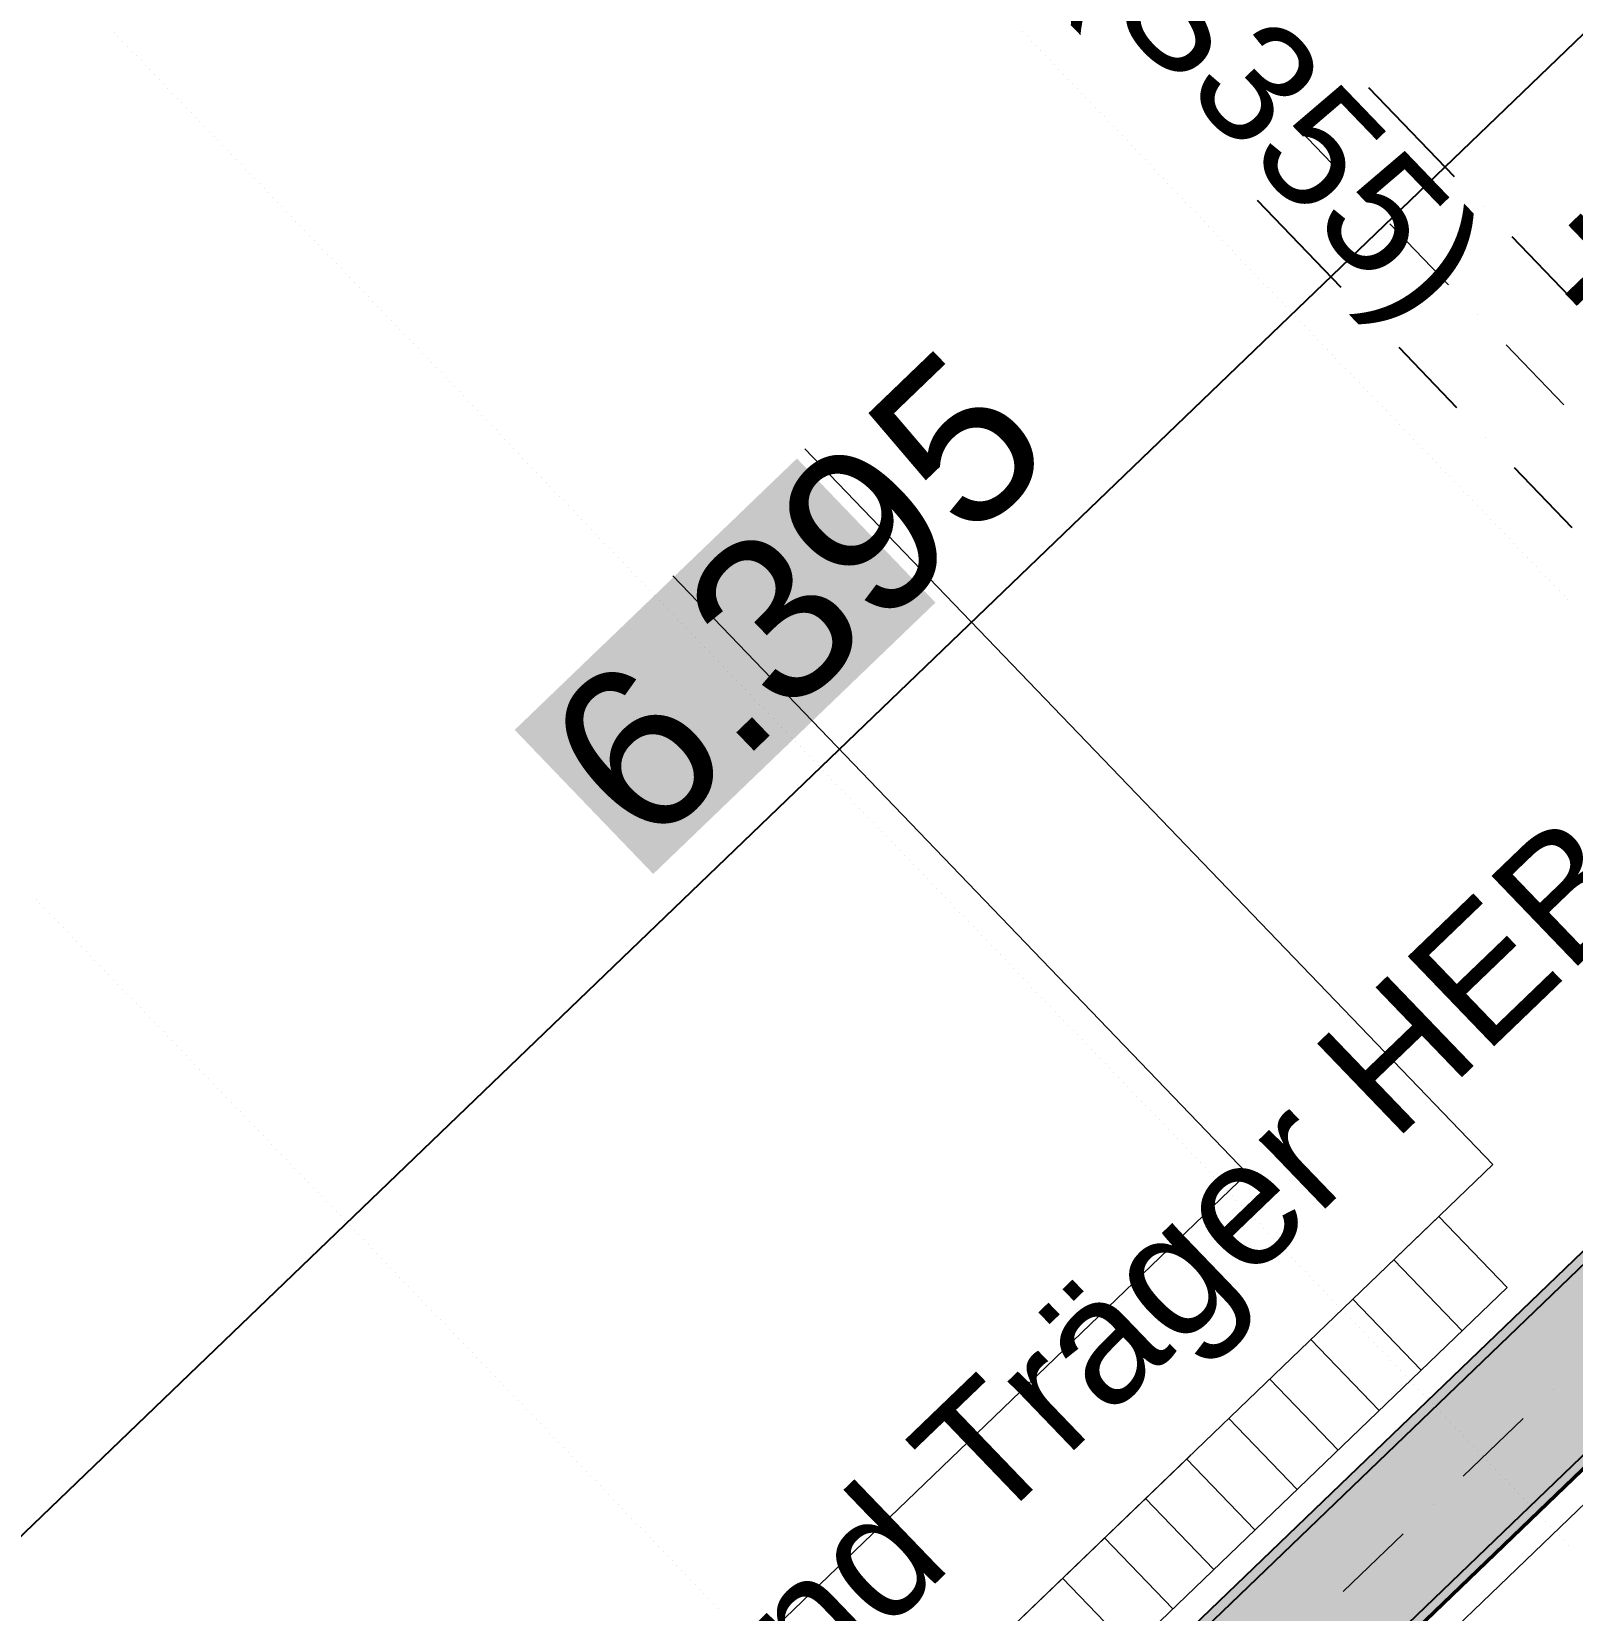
# Model space of a CAD drawing. Header units: metres. Extents: x 2687650.8 to 2687727.1, y 1234407.3 to 1234484.3.
# Drawn here: x 2687680.502 to 2687682.852, y 1234475.988 to 1234478.395 of the extents above; entities that cross this region are included whole.
import ezdxf

# ---------------------------------------------------------------- set-up
doc = ezdxf.new("R2010")
doc.units = ezdxf.units.M
for name, color, linetype in [('PDF_0', 7, 'Continuous'), ('PDF_A__BEML', 7, 'Continuous'), ('PDF_Ebene 2', 7, 'Continuous'), ('PDF_Text', 7, 'Continuous')]:
    doc.layers.add(name, color=color, linetype=linetype)
for name, color, linetype, true_color in [('PDF_E_Einlagen', 7, 'Continuous', 0x7f7f7f), ('PDF_E_Schnitte_1_50', 7, 'Continuous', 0x7f7f7f), ('PDF_Farbe71', 7, 'Continuous', 0xbfff7f)]:
    doc.layers.add(name, color=color, linetype=linetype, true_color=true_color)
doc.styles.add('PDF Arial', font='arial.ttf')

# ---------------------------------------------------------------- blocks, each defined once
blk = doc.blocks.new('A$C1c84ec86')
at = {"layer": 'PDF_A__BEML', "true_color": 0xffffff, "transparency": 33554559}
blk.add_hatch(color=7, dxfattribs=at).paths.add_polyline_path([(385.24, 3856.63), (415.72, 3856.63), (415.72, 3916.33), (385.24, 3916.33)])
at = {"layer": 'PDF_Farbe71', "transparency": 33554559}
blk.add_hatch(color=256, dxfattribs=at).paths.add_polyline_path([(579.34, 3959.29), (555.42, 3959.29), (555.42, 3546.11), (579.34, 3546.11)])
at = {"layer": 'PDF_0', "lineweight": 18}
blk.add_lwpolyline([(324.07, 3566.65), (579.34, 3566.65), (583.36, 3856.21), (583.36, 4046.29), (941.51, 4046.29)], dxfattribs=at)
at = {"layer": 'PDF_A__BEML', "lineweight": 25}
blk.add_lwpolyline([(421.65, 3558.6), (421.65, 4214.36)], dxfattribs=at)
at = {"layer": 'PDF_E_Einlagen', "lineweight": 18}
for points in [[(551.4, 3897.28), (536.37, 3897.28)], [(551.4, 3888.6), (536.37, 3888.6)], [(551.4, 3879.71), (536.37, 3879.71)], [(551.4, 3871.03), (536.37, 3871.03)], [(551.4, 3862.35), (536.37, 3862.35)], [(551.4, 3853.46), (536.37, 3853.46)], [(551.4, 3844.78), (536.37, 3844.78)], [(551.4, 3836.1), (536.37, 3836.1)], [(551.4, 3827.21), (536.37, 3827.21)]]:
    blk.add_lwpolyline(points, dxfattribs=at)
at = {"layer": 'PDF_E_Schnitte_1_50', "color": 160, "lineweight": 25, "true_color": 0x3333ff}
for points in [[(555.42, 3316.66), (555.42, 4206.31), (579.34, 4206.31), (579.34, 3316.66)], [(556.9, 3316.66), (556.9, 4206.31)], [(577.86, 4206.31), (577.86, 3316.66)], [(423.76, 4018.35), (404.93, 4018.35)], [(430.11, 4018.35), (430.11, 4018.35)], [(449.16, 4018.35), (436.46, 4018.35)], [(423.98, 3994.22), (405.56, 3994.22)], [(430.33, 3994.22), (430.33, 3994.22)], [(449.38, 3994.22), (436.68, 3994.22)], [(455.73, 3994.22), (455.73, 3994.22)], [(474.78, 3994.22), (462.08, 3994.22)]]:
    blk.add_lwpolyline(points, dxfattribs=at)
at = {"layer": 'PDF_E_Schnitte_1_50', "color": 7, "lineweight": 50}
blk.add_lwpolyline([(579.34, 3332.12), (579.34, 4046.29), (830.38, 4046.29)], dxfattribs=at)
at = {"layer": 'PDF_E_Schnitte_1_50', "color": 7, "lineweight": 20}
for points in [[(409.37, 4006.29), (402.17, 4006.29)], [(415.72, 4006.29), (415.72, 4006.29)], [(434.98, 4006.29), (422.07, 4006.29)], [(441.33, 4006.29), (441.33, 4006.29)], [(460.38, 4006.29), (447.68, 4006.29)], [(567.49, 3901.09), (567.49, 3901.09)], [(567.49, 3882.04), (567.49, 3894.74)], [(567.49, 3875.69), (567.49, 3875.69)], [(567.49, 3856.63), (567.49, 3869.33)]]:
    blk.add_lwpolyline(points, dxfattribs=at)
at = {"layer": 'PDF_E_Schnitte_1_50', "lineweight": 18}
for points in [[(385.03, 3918.23), (536.37, 3918.23), (536.37, 3890.29)], [(385.03, 3890.29), (511.4, 3890.29), (511.4, 3611.73), (324.07, 3611.73)], [(536.37, 3609.19), (536.37, 3854.31)]]:
    blk.add_lwpolyline(points, dxfattribs=at)
blk.add_lwpolyline([(536.37, 3569.19), (551.4, 3569.19), (551.4, 3906.8), (536.37, 3906.8)], close=True, dxfattribs=at)
at = {"layer": 'PDF_Ebene 2', "lineweight": 20}
for points in [[(362.17, 3986.18), (362.17, 3986.18)], [(363.23, 3986.18), (363.23, 3986.18)], [(364.28, 3986.18), (364.28, 3986.18)], [(365.13, 3986.18), (365.13, 3986.18)], [(366.19, 3986.18), (366.19, 3986.18)], [(367.25, 3986.18), (367.25, 3986.18)], [(368.31, 3986.18), (368.31, 3986.18)], [(369.15, 3986.18), (369.15, 3986.18)], [(370.21, 3986.18), (370.21, 3986.18)], [(371.27, 3986.18), (371.27, 3986.18)], [(372.33, 3986.18), (372.33, 3986.18)], [(373.17, 3986.18), (373.17, 3986.18)], [(374.23, 3986.18), (374.23, 3986.18)], [(375.29, 3986.18), (375.29, 3986.18)], [(376.14, 3986.18), (376.14, 3986.18)], [(377.2, 3986.18), (377.2, 3986.18)], [(378.26, 3986.18), (378.26, 3986.18)], [(379.31, 3986.18), (379.31, 3986.18)], [(380.16, 3986.18), (380.16, 3986.18)], [(381.22, 3986.18), (381.22, 3986.18)], [(382.28, 3986.18), (382.28, 3986.18)], [(383.12, 3986.18), (383.12, 3986.18)], [(384.18, 3986.18), (384.18, 3986.18)], [(385.24, 3986.18), (385.24, 3986.18)], [(386.3, 3986.18), (386.3, 3986.18)], [(387.15, 3986.18), (387.15, 3986.18)], [(388.2, 3986.18), (388.2, 3986.18)], [(389.26, 3986.18), (389.26, 3986.18)], [(390.32, 3986.18), (390.32, 3986.18)], [(391.17, 3986.18), (391.17, 3986.18)], [(392.23, 3986.18), (392.23, 3986.18)], [(393.28, 3986.18), (393.28, 3986.18)], [(394.13, 3986.18), (394.13, 3986.18)], [(395.19, 3986.18), (395.19, 3986.18)], [(396.25, 3986.18), (396.25, 3986.18)], [(397.31, 3986.18), (397.31, 3986.18)], [(398.15, 3986.18), (398.15, 3986.18)], [(399.21, 3986.18), (399.21, 3986.18)], [(400.27, 3986.18), (400.27, 3986.18)], [(401.33, 3986.18), (401.33, 3986.18)], [(402.17, 3986.18), (402.17, 3986.18)], [(403.23, 3986.18), (403.23, 3986.18)], [(404.29, 3986.18), (404.29, 3986.18)], [(405.14, 3986.18), (405.14, 3986.18)], [(406.2, 3986.18), (406.2, 3986.18)], [(407.25, 3986.18), (407.25, 3986.18)], [(408.31, 3986.18), (408.31, 3986.18)], [(409.16, 3986.18), (409.16, 3986.18)], [(410.22, 3986.18), (410.22, 3986.18)], [(411.28, 3986.18), (411.28, 3986.18)], [(412.33, 3986.18), (412.33, 3986.18)], [(413.18, 3986.18), (413.18, 3986.18)], [(414.24, 3986.18), (414.24, 3986.18)], [(415.3, 3986.18), (415.3, 3986.18)], [(416.14, 3986.18), (416.14, 3986.18)], [(417.2, 3986.18), (417.2, 3986.18)], [(418.26, 3986.18), (418.26, 3986.18)], [(419.32, 3986.18), (419.32, 3986.18)], [(420.17, 3986.18), (420.17, 3986.18)], [(421.22, 3986.18), (421.22, 3986.18)], [(422.28, 3986.18), (422.28, 3986.18)], [(423.34, 3986.18), (423.34, 3986.18)], [(424.19, 3986.18), (424.19, 3986.18)], [(425.25, 3986.18), (425.25, 3986.18)], [(426.3, 3986.18), (426.3, 3986.18)], [(427.15, 3986.18), (427.15, 3986.18)], [(428.21, 3986.18), (428.21, 3986.18)], [(429.27, 3986.18), (429.27, 3986.18)], [(430.33, 3986.18), (430.33, 3986.18)], [(431.17, 3986.18), (431.17, 3986.18)], [(432.23, 3986.18), (432.23, 3986.18)], [(433.29, 3986.18), (433.29, 3986.18)], [(434.35, 3986.18), (434.35, 3986.18)], [(435.19, 3986.18), (435.19, 3986.18)], [(436.25, 3986.18), (436.25, 3986.18)], [(437.31, 3986.18), (437.31, 3986.18)], [(438.16, 3986.18), (438.16, 3986.18)], [(439.22, 3986.18), (439.22, 3986.18)], [(440.27, 3986.18), (440.27, 3986.18)], [(441.33, 3986.18), (441.33, 3986.18)], [(442.18, 3986.18), (442.18, 3986.18)], [(443.24, 3986.18), (443.24, 3986.18)], [(444.3, 3986.18), (444.3, 3986.18)], [(445.14, 3986.18), (445.14, 3986.18)], [(446.2, 3986.18), (446.2, 3986.18)], [(447.26, 3986.18), (447.26, 3986.18)], [(448.32, 3986.18), (448.32, 3986.18)], [(449.16, 3986.18), (449.16, 3986.18)], [(450.22, 3986.18), (450.22, 3986.18)], [(451.28, 3986.18), (451.28, 3986.18)], [(452.34, 3986.18), (452.34, 3986.18)], [(453.19, 3986.18), (453.19, 3986.18)], [(454.24, 3986.18), (454.24, 3986.18)], [(455.3, 3986.18), (455.3, 3986.18)], [(456.15, 3986.18), (456.15, 3986.18)], [(457.21, 3986.18), (457.21, 3986.18)], [(458.27, 3986.18), (458.27, 3986.18)], [(459.32, 3986.18), (459.32, 3986.18)], [(460.17, 3986.18), (460.17, 3986.18)], [(461.23, 3986.18), (461.23, 3986.18)], [(462.29, 3986.18), (462.29, 3986.18)], [(463.35, 3986.18), (463.35, 3986.18)], [(464.19, 3986.18), (464.19, 3986.18)], [(465.25, 3986.18), (465.25, 3986.18)], [(466.31, 3986.18), (466.31, 3986.18)], [(467.16, 3986.18), (467.16, 3986.18)], [(468.21, 3986.18), (468.21, 3986.18)], [(469.27, 3986.18), (469.27, 3986.18)], [(470.33, 3986.18), (470.33, 3986.18)], [(471.18, 3986.18), (471.18, 3986.18)], [(472.24, 3986.18), (472.24, 3986.18)], [(473.3, 3986.18), (473.3, 3986.18)], [(474.35, 3986.18), (474.35, 3986.18)], [(475.2, 3986.18), (475.2, 3986.18)], [(476.26, 3986.18), (476.26, 3986.18)], [(477.32, 3986.18), (477.32, 3986.18)], [(478.16, 3986.18), (478.16, 3986.18)], [(479.22, 3986.18), (479.22, 3986.18)], [(480.28, 3986.18), (480.28, 3986.18)], [(481.34, 3986.18), (481.34, 3986.18)], [(482.19, 3986.18), (482.19, 3986.18)], [(266.28, 3886.27), (266.28, 3886.27)], [(267.13, 3886.27), (267.13, 3886.27)], [(268.19, 3886.27), (268.19, 3886.27)], [(269.24, 3886.27), (269.24, 3886.27)], [(270.3, 3886.27), (270.3, 3886.27)], [(271.15, 3886.27), (271.15, 3886.27)], [(272.21, 3886.27), (272.21, 3886.27)], [(273.27, 3886.27), (273.27, 3886.27)], [(274.11, 3886.27), (274.11, 3886.27)], [(275.17, 3886.27), (275.17, 3886.27)], [(276.23, 3886.27), (276.23, 3886.27)], [(277.29, 3886.27), (277.29, 3886.27)], [(278.13, 3886.27), (278.13, 3886.27)], [(279.19, 3886.27), (279.19, 3886.27)], [(280.25, 3886.27), (280.25, 3886.27)], [(281.1, 3886.27), (281.1, 3886.27)], [(282.16, 3886.27), (282.16, 3886.27)], [(283.21, 3886.27), (283.21, 3886.27)], [(284.27, 3886.27), (284.27, 3886.27)], [(285.12, 3886.27), (285.12, 3886.27)], [(286.18, 3886.27), (286.18, 3886.27)], [(287.24, 3886.27), (287.24, 3886.27)], [(288.3, 3886.27), (288.3, 3886.27)], [(289.14, 3886.27), (289.14, 3886.27)], [(290.2, 3886.27), (290.2, 3886.27)], [(291.26, 3886.27), (291.26, 3886.27)], [(292.11, 3886.27), (292.11, 3886.27)], [(293.16, 3886.27), (293.16, 3886.27)], [(294.22, 3886.27), (294.22, 3886.27)], [(295.28, 3886.27), (295.28, 3886.27)], [(296.13, 3886.27), (296.13, 3886.27)], [(297.19, 3886.27), (297.19, 3886.27)], [(298.24, 3886.27), (298.24, 3886.27)], [(299.3, 3886.27), (299.3, 3886.27)], [(300.15, 3886.27), (300.15, 3886.27)], [(301.21, 3886.27), (301.21, 3886.27)], [(302.27, 3886.27), (302.27, 3886.27)], [(303.11, 3886.27), (303.11, 3886.27)], [(304.17, 3886.27), (304.17, 3886.27)], [(305.23, 3886.27), (305.23, 3886.27)], [(306.29, 3886.27), (306.29, 3886.27)], [(307.13, 3886.27), (307.13, 3886.27)], [(308.19, 3886.27), (308.19, 3886.27)], [(309.25, 3886.27), (309.25, 3886.27)], [(310.31, 3886.27), (310.31, 3886.27)], [(311.16, 3886.27), (311.16, 3886.27)], [(312.21, 3886.27), (312.21, 3886.27)], [(313.27, 3886.27), (313.27, 3886.27)], [(314.12, 3886.27), (314.12, 3886.27)], [(315.18, 3886.27), (315.18, 3886.27)], [(316.24, 3886.27), (316.24, 3886.27)], [(317.29, 3886.27), (317.29, 3886.27)], [(318.14, 3886.27), (318.14, 3886.27)], [(319.2, 3886.27), (319.2, 3886.27)], [(320.26, 3886.27), (320.26, 3886.27)], [(321.32, 3886.27), (321.32, 3886.27)], [(322.16, 3886.27), (322.16, 3886.27)], [(323.22, 3886.27), (323.22, 3886.27)], [(324.28, 3886.27), (324.28, 3886.27)], [(325.13, 3886.27), (325.13, 3886.27)], [(326.18, 3886.27), (326.18, 3886.27)], [(327.24, 3886.27), (327.24, 3886.27)], [(328.3, 3886.27), (328.3, 3886.27)], [(329.15, 3886.27), (329.15, 3886.27)], [(330.21, 3886.27), (330.21, 3886.27)], [(331.26, 3886.27), (331.26, 3886.27)], [(332.11, 3886.27), (332.11, 3886.27)], [(333.17, 3886.27), (333.17, 3886.27)], [(334.23, 3886.27), (334.23, 3886.27)], [(335.29, 3886.27), (335.29, 3886.27)], [(336.13, 3886.27), (336.13, 3886.27)], [(337.19, 3886.27), (337.19, 3886.27)], [(338.25, 3886.27), (338.25, 3886.27)], [(339.31, 3886.27), (339.31, 3886.27)], [(340.15, 3886.27), (340.15, 3886.27)], [(341.21, 3886.27), (341.21, 3886.27)], [(342.27, 3886.27), (342.27, 3886.27)], [(343.12, 3886.27), (343.12, 3886.27)], [(344.18, 3886.27), (344.18, 3886.27)], [(345.23, 3886.27), (345.23, 3886.27)], [(346.29, 3886.27), (346.29, 3886.27)], [(347.14, 3886.27), (347.14, 3886.27)], [(348.2, 3886.27), (348.2, 3886.27)], [(349.26, 3886.27), (349.26, 3886.27)], [(350.31, 3886.27), (350.31, 3886.27)], [(351.16, 3886.27), (351.16, 3886.27)], [(352.22, 3886.27), (352.22, 3886.27)], [(353.28, 3886.27), (353.28, 3886.27)], [(354.12, 3886.27), (354.12, 3886.27)], [(355.18, 3886.27), (355.18, 3886.27)], [(356.24, 3886.27), (356.24, 3886.27)], [(357.3, 3886.27), (357.3, 3886.27)], [(358.15, 3886.27), (358.15, 3886.27)], [(359.2, 3886.27), (359.2, 3886.27)], [(360.26, 3886.27), (360.26, 3886.27)], [(361.32, 3886.27), (361.32, 3886.27)], [(362.17, 3886.27), (362.17, 3886.27)], [(363.23, 3886.27), (363.23, 3886.27)], [(364.28, 3886.27), (364.28, 3886.27)], [(365.13, 3886.27), (365.13, 3886.27)], [(366.19, 3886.27), (366.19, 3886.27)], [(367.25, 3886.27), (367.25, 3886.27)], [(368.31, 3886.27), (368.31, 3886.27)], [(369.15, 3886.27), (369.15, 3886.27)], [(370.21, 3886.27), (370.21, 3886.27)], [(371.27, 3886.27), (371.27, 3886.27)], [(372.33, 3886.27), (372.33, 3886.27)], [(373.17, 3886.27), (373.17, 3886.27)], [(374.23, 3886.27), (374.23, 3886.27)], [(375.29, 3886.27), (375.29, 3886.27)], [(376.14, 3886.27), (376.14, 3886.27)], [(377.2, 3886.27), (377.2, 3886.27)], [(378.26, 3886.27), (378.26, 3886.27)], [(379.31, 3886.27), (379.31, 3886.27)], [(380.16, 3886.27), (380.16, 3886.27)], [(381.22, 3886.27), (381.22, 3886.27)], [(382.28, 3886.27), (382.28, 3886.27)], [(383.12, 3886.27), (383.12, 3886.27)], [(384.18, 3886.27), (384.18, 3886.27)], [(385.24, 3886.27), (385.24, 3886.27)], [(386.3, 3886.27), (386.3, 3886.27)], [(387.15, 3886.27), (387.15, 3886.27)], [(388.2, 3886.27), (388.2, 3886.27)], [(389.26, 3886.27), (389.26, 3886.27)], [(390.32, 3886.27), (390.32, 3886.27)], [(391.17, 3886.27), (391.17, 3886.27)], [(392.23, 3886.27), (392.23, 3886.27)], [(393.28, 3886.27), (393.28, 3886.27)], [(394.13, 3886.27), (394.13, 3886.27)], [(395.19, 3886.27), (395.19, 3886.27)], [(396.25, 3886.27), (396.25, 3886.27)], [(397.31, 3886.27), (397.31, 3886.27)], [(398.15, 3886.27), (398.15, 3886.27)], [(399.21, 3886.27), (399.21, 3886.27)], [(400.27, 3886.27), (400.27, 3886.27)], [(401.33, 3886.27), (401.33, 3886.27)], [(402.17, 3886.27), (402.17, 3886.27)], [(403.23, 3886.27), (403.23, 3886.27)], [(404.29, 3886.27), (404.29, 3886.27)], [(405.14, 3886.27), (405.14, 3886.27)], [(406.2, 3886.27), (406.2, 3886.27)], [(407.25, 3886.27), (407.25, 3886.27)], [(408.31, 3886.27), (408.31, 3886.27)], [(409.16, 3886.27), (409.16, 3886.27)], [(410.22, 3886.27), (410.22, 3886.27)], [(411.28, 3886.27), (411.28, 3886.27)], [(412.33, 3886.27), (412.33, 3886.27)], [(413.18, 3886.27), (413.18, 3886.27)], [(414.24, 3886.27), (414.24, 3886.27)], [(415.3, 3886.27), (415.3, 3886.27)], [(416.14, 3886.27), (416.14, 3886.27)], [(417.2, 3886.27), (417.2, 3886.27)], [(418.26, 3886.27), (418.26, 3886.27)], [(419.32, 3886.27), (419.32, 3886.27)], [(420.17, 3886.27), (420.17, 3886.27)], [(421.22, 3886.27), (421.22, 3886.27)], [(422.28, 3886.27), (422.28, 3886.27)], [(423.34, 3886.27), (423.34, 3886.27)], [(424.19, 3886.27), (424.19, 3886.27)], [(425.25, 3886.27), (425.25, 3886.27)], [(426.3, 3886.27), (426.3, 3886.27)], [(427.15, 3886.27), (427.15, 3886.27)], [(428.21, 3886.27), (428.21, 3886.27)], [(429.27, 3886.27), (429.27, 3886.27)], [(430.33, 3886.27), (430.33, 3886.27)], [(431.17, 3886.27), (431.17, 3886.27)], [(432.23, 3886.27), (432.23, 3886.27)], [(433.29, 3886.27), (433.29, 3886.27)], [(434.35, 3886.27), (434.35, 3886.27)], [(435.19, 3886.27), (435.19, 3886.27)], [(436.25, 3886.27), (436.25, 3886.27)], [(437.31, 3886.27), (437.31, 3886.27)], [(438.16, 3886.27), (438.16, 3886.27)], [(439.22, 3886.27), (439.22, 3886.27)], [(440.27, 3886.27), (440.27, 3886.27)], [(441.33, 3886.27), (441.33, 3886.27)], [(442.18, 3886.27), (442.18, 3886.27)], [(443.24, 3886.27), (443.24, 3886.27)], [(444.3, 3886.27), (444.3, 3886.27)], [(445.14, 3886.27), (445.14, 3886.27)], [(446.2, 3886.27), (446.2, 3886.27)], [(447.26, 3886.27), (447.26, 3886.27)], [(448.32, 3886.27), (448.32, 3886.27)], [(449.16, 3886.27), (449.16, 3886.27)], [(450.22, 3886.27), (450.22, 3886.27)], [(451.28, 3886.27), (451.28, 3886.27)], [(452.34, 3886.27), (452.34, 3886.27)], [(453.19, 3886.27), (453.19, 3886.27)], [(454.24, 3886.27), (454.24, 3886.27)], [(455.3, 3886.27), (455.3, 3886.27)], [(456.15, 3886.27), (456.15, 3886.27)], [(457.21, 3886.27), (457.21, 3886.27)], [(458.27, 3886.27), (458.27, 3886.27)], [(459.32, 3886.27), (459.32, 3886.27)], [(460.17, 3886.27), (460.17, 3886.27)], [(461.23, 3886.27), (461.23, 3886.27)], [(462.29, 3886.27), (462.29, 3886.27)], [(463.35, 3886.27), (463.35, 3886.27)], [(464.19, 3886.27), (464.19, 3886.27)], [(465.25, 3886.27), (465.25, 3886.27)], [(466.31, 3886.27), (466.31, 3886.27)], [(467.16, 3886.27), (467.16, 3886.27)], [(468.21, 3886.27), (468.21, 3886.27)], [(469.27, 3886.27), (469.27, 3886.27)], [(470.33, 3886.27), (470.33, 3886.27)], [(471.18, 3886.27), (471.18, 3886.27)], [(472.24, 3886.27), (472.24, 3886.27)], [(473.3, 3886.27), (473.3, 3886.27)], [(474.35, 3886.27), (474.35, 3886.27)], [(475.2, 3886.27), (475.2, 3886.27)], [(476.26, 3886.27), (476.26, 3886.27)], [(477.32, 3886.27), (477.32, 3886.27)], [(478.16, 3886.27), (478.16, 3886.27)], [(479.22, 3886.27), (479.22, 3886.27)], [(480.28, 3886.27), (480.28, 3886.27)], [(481.34, 3886.27), (481.34, 3886.27)], [(482.19, 3886.27), (482.19, 3886.27)], [(483.24, 3886.27), (483.24, 3886.27)], [(484.3, 3886.27), (484.3, 3886.27)], [(485.36, 3886.27), (485.36, 3886.27)], [(486.21, 3886.27), (486.21, 3886.27)], [(487.27, 3886.27), (487.27, 3886.27)], [(488.32, 3886.27), (488.32, 3886.27)], [(489.17, 3886.27), (489.17, 3886.27)], [(490.23, 3886.27), (490.23, 3886.27)], [(491.29, 3886.27), (491.29, 3886.27)], [(492.35, 3886.27), (492.35, 3886.27)], [(493.19, 3886.27), (493.19, 3886.27)], [(494.25, 3886.27), (494.25, 3886.27)], [(495.31, 3886.27), (495.31, 3886.27)], [(496.16, 3886.27), (496.16, 3886.27)], [(497.21, 3886.27), (497.21, 3886.27)], [(498.27, 3886.27), (498.27, 3886.27)], [(499.33, 3886.27), (499.33, 3886.27)], [(500.18, 3886.27), (500.18, 3886.27)], [(501.24, 3886.27), (501.24, 3886.27)], [(502.29, 3886.27), (502.29, 3886.27)], [(503.35, 3886.27), (503.35, 3886.27)], [(504.2, 3886.27), (504.2, 3886.27)], [(505.26, 3886.27), (505.26, 3886.27)], [(506.32, 3886.27), (506.32, 3886.27)], [(507.16, 3886.27), (507.16, 3886.27)], [(508.22, 3886.27), (508.22, 3886.27)], [(509.28, 3886.27), (509.28, 3886.27)], [(510.34, 3886.27), (510.34, 3886.27)], [(511.18, 3886.27), (511.18, 3886.27)], [(512.24, 3886.27), (512.24, 3886.27)], [(513.3, 3886.27), (513.3, 3886.27)], [(514.36, 3886.27), (514.36, 3886.27)], [(515.21, 3886.27), (515.21, 3886.27)], [(516.26, 3886.27), (516.26, 3886.27)], [(517.32, 3886.27), (517.32, 3886.27)], [(518.17, 3886.27), (518.17, 3886.27)], [(519.23, 3886.27), (519.23, 3886.27)], [(520.29, 3886.27), (520.29, 3886.27)], [(521.34, 3886.27), (521.34, 3886.27)], [(522.19, 3886.27), (522.19, 3886.27)], [(523.25, 3886.27), (523.25, 3886.27)], [(524.31, 3886.27), (524.31, 3886.27)], [(525.37, 3886.27), (525.37, 3886.27)], [(526.21, 3886.27), (526.21, 3886.27)], [(527.27, 3886.27), (527.27, 3886.27)], [(528.33, 3886.27), (528.33, 3886.27)], [(529.18, 3886.27), (529.18, 3886.27)], [(530.23, 3886.27), (530.23, 3886.27)], [(531.29, 3886.27), (531.29, 3886.27)], [(532.35, 3886.27), (532.35, 3886.27)], [(533.2, 3886.27), (533.2, 3886.27)], [(534.26, 3886.27), (534.26, 3886.27)], [(535.31, 3886.27), (535.31, 3886.27)], [(536.37, 3886.27), (536.37, 3886.27)], [(537.22, 3886.27), (537.22, 3886.27)], [(538.28, 3886.27), (538.28, 3886.27)], [(539.34, 3886.27), (539.34, 3886.27)], [(540.18, 3886.27), (540.18, 3886.27)], [(541.24, 3886.27), (541.24, 3886.27)], [(542.3, 3886.27), (542.3, 3886.27)], [(543.36, 3886.27), (543.36, 3886.27)], [(544.2, 3886.27), (544.2, 3886.27)], [(545.26, 3886.27), (545.26, 3886.27)], [(546.32, 3886.27), (546.32, 3886.27)], [(547.17, 3886.27), (547.17, 3886.27)], [(548.23, 3886.27), (548.23, 3886.27)], [(549.28, 3886.27), (549.28, 3886.27)], [(550.34, 3886.27), (550.34, 3886.27)], [(551.19, 3886.27), (551.19, 3886.27)], [(552.25, 3886.27), (552.25, 3886.27)], [(553.31, 3886.27), (553.31, 3886.27)], [(554.36, 3886.27), (554.36, 3886.27)], [(555.21, 3886.27), (555.21, 3886.27)], [(556.27, 3886.27), (556.27, 3886.27)], [(557.33, 3886.27), (557.33, 3886.27)], [(558.17, 3886.27), (558.17, 3886.27)], [(559.23, 3886.27), (559.23, 3886.27)], [(560.29, 3886.27), (560.29, 3886.27)], [(561.35, 3886.27), (561.35, 3886.27)], [(562.2, 3886.27), (562.2, 3886.27)], [(563.25, 3886.27), (563.25, 3886.27)], [(564.31, 3886.27), (564.31, 3886.27)], [(565.37, 3886.27), (565.37, 3886.27)], [(566.22, 3886.27), (566.22, 3886.27)], [(567.28, 3886.27), (567.28, 3886.27)], [(568.34, 3886.27), (568.34, 3886.27)], [(569.18, 3886.27), (569.18, 3886.27)], [(570.24, 3886.27), (570.24, 3886.27)], [(571.3, 3886.27), (571.3, 3886.27)], [(572.36, 3886.27), (572.36, 3886.27)], [(573.2, 3886.27), (573.2, 3886.27)], [(574.26, 3886.27), (574.26, 3886.27)], [(575.32, 3886.27), (575.32, 3886.27)], [(576.38, 3886.27), (576.38, 3886.27)], [(577.23, 3886.27), (577.23, 3886.27)], [(578.28, 3886.27), (578.28, 3886.27)], [(579.34, 3886.27), (579.34, 3886.27)], [(580.19, 3886.27), (580.19, 3886.27)], [(581.25, 3886.27), (581.25, 3886.27)], [(582.31, 3886.27), (582.31, 3886.27)], [(583.36, 3886.27), (583.36, 3886.27)], [(584.21, 3886.27), (584.21, 3886.27)], [(585.27, 3886.27), (585.27, 3886.27)], [(586.33, 3886.27), (586.33, 3886.27)], [(353.28, 3786.15), (353.28, 3786.15)], [(354.12, 3786.15), (354.12, 3786.15)], [(355.18, 3786.15), (355.18, 3786.15)], [(356.24, 3786.15), (356.24, 3786.15)], [(357.3, 3786.15), (357.3, 3786.15)], [(358.15, 3786.15), (358.15, 3786.15)], [(359.2, 3786.15), (359.2, 3786.15)], [(360.26, 3786.15), (360.26, 3786.15)], [(361.32, 3786.15), (361.32, 3786.15)], [(362.17, 3786.15), (362.17, 3786.15)], [(363.23, 3786.15), (363.23, 3786.15)], [(364.28, 3786.15), (364.28, 3786.15)], [(365.13, 3786.15), (365.13, 3786.15)], [(366.19, 3786.15), (366.19, 3786.15)], [(367.25, 3786.15), (367.25, 3786.15)], [(368.31, 3786.15), (368.31, 3786.15)], [(369.15, 3786.15), (369.15, 3786.15)], [(370.21, 3786.15), (370.21, 3786.15)], [(371.27, 3786.15), (371.27, 3786.15)], [(372.33, 3786.15), (372.33, 3786.15)], [(373.17, 3786.15), (373.17, 3786.15)], [(374.23, 3786.15), (374.23, 3786.15)], [(375.29, 3786.15), (375.29, 3786.15)], [(376.14, 3786.15), (376.14, 3786.15)], [(377.2, 3786.15), (377.2, 3786.15)], [(378.26, 3786.15), (378.26, 3786.15)], [(379.31, 3786.15), (379.31, 3786.15)], [(380.16, 3786.15), (380.16, 3786.15)], [(381.22, 3786.15), (381.22, 3786.15)], [(382.28, 3786.15), (382.28, 3786.15)], [(383.12, 3786.15), (383.12, 3786.15)], [(384.18, 3786.15), (384.18, 3786.15)], [(385.24, 3786.15), (385.24, 3786.15)], [(386.3, 3786.15), (386.3, 3786.15)], [(387.15, 3786.15), (387.15, 3786.15)], [(388.2, 3786.15), (388.2, 3786.15)], [(389.26, 3786.15), (389.26, 3786.15)], [(390.32, 3786.15), (390.32, 3786.15)], [(391.17, 3786.15), (391.17, 3786.15)], [(392.23, 3786.15), (392.23, 3786.15)], [(393.28, 3786.15), (393.28, 3786.15)], [(394.13, 3786.15), (394.13, 3786.15)], [(395.19, 3786.15), (395.19, 3786.15)], [(396.25, 3786.15), (396.25, 3786.15)], [(397.31, 3786.15), (397.31, 3786.15)], [(398.15, 3786.15), (398.15, 3786.15)], [(399.21, 3786.15), (399.21, 3786.15)], [(400.27, 3786.15), (400.27, 3786.15)], [(401.33, 3786.15), (401.33, 3786.15)], [(402.17, 3786.15), (402.17, 3786.15)], [(403.23, 3786.15), (403.23, 3786.15)], [(404.29, 3786.15), (404.29, 3786.15)], [(405.14, 3786.15), (405.14, 3786.15)], [(406.2, 3786.15), (406.2, 3786.15)], [(407.25, 3786.15), (407.25, 3786.15)], [(408.31, 3786.15), (408.31, 3786.15)], [(409.16, 3786.15), (409.16, 3786.15)], [(410.22, 3786.15), (410.22, 3786.15)], [(411.28, 3786.15), (411.28, 3786.15)], [(412.33, 3786.15), (412.33, 3786.15)], [(413.18, 3786.15), (413.18, 3786.15)], [(414.24, 3786.15), (414.24, 3786.15)], [(415.3, 3786.15), (415.3, 3786.15)], [(416.14, 3786.15), (416.14, 3786.15)], [(417.2, 3786.15), (417.2, 3786.15)], [(418.26, 3786.15), (418.26, 3786.15)], [(419.32, 3786.15), (419.32, 3786.15)], [(420.17, 3786.15), (420.17, 3786.15)], [(421.22, 3786.15), (421.22, 3786.15)], [(422.28, 3786.15), (422.28, 3786.15)], [(423.34, 3786.15), (423.34, 3786.15)], [(424.19, 3786.15), (424.19, 3786.15)], [(425.25, 3786.15), (425.25, 3786.15)], [(426.3, 3786.15), (426.3, 3786.15)], [(427.15, 3786.15), (427.15, 3786.15)], [(428.21, 3786.15), (428.21, 3786.15)], [(429.27, 3786.15), (429.27, 3786.15)], [(430.33, 3786.15), (430.33, 3786.15)], [(431.17, 3786.15), (431.17, 3786.15)], [(432.23, 3786.15), (432.23, 3786.15)], [(433.29, 3786.15), (433.29, 3786.15)], [(434.35, 3786.15), (434.35, 3786.15)], [(435.19, 3786.15), (435.19, 3786.15)], [(436.25, 3786.15), (436.25, 3786.15)], [(437.31, 3786.15), (437.31, 3786.15)], [(438.16, 3786.15), (438.16, 3786.15)], [(439.22, 3786.15), (439.22, 3786.15)], [(440.27, 3786.15), (440.27, 3786.15)], [(441.33, 3786.15), (441.33, 3786.15)], [(442.18, 3786.15), (442.18, 3786.15)], [(443.24, 3786.15), (443.24, 3786.15)], [(444.3, 3786.15), (444.3, 3786.15)], [(445.14, 3786.15), (445.14, 3786.15)], [(446.2, 3786.15), (446.2, 3786.15)], [(447.26, 3786.15), (447.26, 3786.15)], [(448.32, 3786.15), (448.32, 3786.15)], [(449.16, 3786.15), (449.16, 3786.15)], [(450.22, 3786.15), (450.22, 3786.15)], [(451.28, 3786.15), (451.28, 3786.15)], [(452.34, 3786.15), (452.34, 3786.15)], [(453.19, 3786.15), (453.19, 3786.15)], [(454.24, 3786.15), (454.24, 3786.15)], [(455.3, 3786.15), (455.3, 3786.15)], [(456.15, 3786.15), (456.15, 3786.15)], [(457.21, 3786.15), (457.21, 3786.15)], [(458.27, 3786.15), (458.27, 3786.15)], [(459.32, 3786.15), (459.32, 3786.15)], [(460.17, 3786.15), (460.17, 3786.15)], [(461.23, 3786.15), (461.23, 3786.15)], [(462.29, 3786.15), (462.29, 3786.15)], [(463.35, 3786.15), (463.35, 3786.15)], [(464.19, 3786.15), (464.19, 3786.15)], [(465.25, 3786.15), (465.25, 3786.15)], [(466.31, 3786.15), (466.31, 3786.15)], [(467.16, 3786.15), (467.16, 3786.15)], [(468.21, 3786.15), (468.21, 3786.15)], [(469.27, 3786.15), (469.27, 3786.15)], [(470.33, 3786.15), (470.33, 3786.15)], [(471.18, 3786.15), (471.18, 3786.15)], [(472.24, 3786.15), (472.24, 3786.15)], [(473.3, 3786.15), (473.3, 3786.15)], [(474.35, 3786.15), (474.35, 3786.15)], [(475.2, 3786.15), (475.2, 3786.15)], [(476.26, 3786.15), (476.26, 3786.15)], [(477.32, 3786.15), (477.32, 3786.15)], [(478.16, 3786.15), (478.16, 3786.15)], [(479.22, 3786.15), (479.22, 3786.15)], [(480.28, 3786.15), (480.28, 3786.15)], [(481.34, 3786.15), (481.34, 3786.15)], [(482.19, 3786.15), (482.19, 3786.15)], [(483.24, 3786.15), (483.24, 3786.15)], [(484.3, 3786.15), (484.3, 3786.15)], [(485.36, 3786.15), (485.36, 3786.15)], [(486.21, 3786.15), (486.21, 3786.15)], [(487.27, 3786.15), (487.27, 3786.15)], [(488.32, 3786.15), (488.32, 3786.15)], [(489.17, 3786.15), (489.17, 3786.15)], [(490.23, 3786.15), (490.23, 3786.15)], [(491.29, 3786.15), (491.29, 3786.15)], [(492.35, 3786.15), (492.35, 3786.15)], [(493.19, 3786.15), (493.19, 3786.15)], [(494.25, 3786.15), (494.25, 3786.15)], [(495.31, 3786.15), (495.31, 3786.15)], [(496.16, 3786.15), (496.16, 3786.15)], [(497.21, 3786.15), (497.21, 3786.15)], [(498.27, 3786.15), (498.27, 3786.15)], [(499.33, 3786.15), (499.33, 3786.15)], [(500.18, 3786.15), (500.18, 3786.15)], [(501.24, 3786.15), (501.24, 3786.15)], [(502.29, 3786.15), (502.29, 3786.15)], [(503.35, 3786.15), (503.35, 3786.15)]]:
    blk.add_lwpolyline(points, dxfattribs=at)
at = {"layer": 'PDF_Text', "attachment_point": 7, "style": 'PDF Arial'}
for s, insert, char_height in [('+479.20', (439.43, 4014.62), 25.001), ('Longarine HEB 240 (S355)', (133.99, 3992.21), 18.0015)]:
    blk.add_mtext(s, dxfattribs=dict(at, insert=insert, char_height=char_height))
at = {"layer": 'PDF_Text', "attachment_point": 7, "rotation": 90, "style": 'PDF Arial'}
for s, insert, char_height in [('Rühlwand Träger HEB 240', (529.25, 3698.52), 19.0044), ('6.395', (413.17, 3858.12), 25.001)]:
    blk.add_mtext(s, dxfattribs=dict(at, insert=insert, char_height=char_height))

msp = doc.modelspace()

# ---------------------------------------------------------------- block references
at = {"xscale": 0.01, "yscale": 0.01, "zscale": 0.01, "rotation": 313.8734409291175}
msp.add_blockref('A$C1c84ec86', (2687650.7677, 1234453.3784), dxfattribs=at)

doc.saveas('drawing.dxf')
